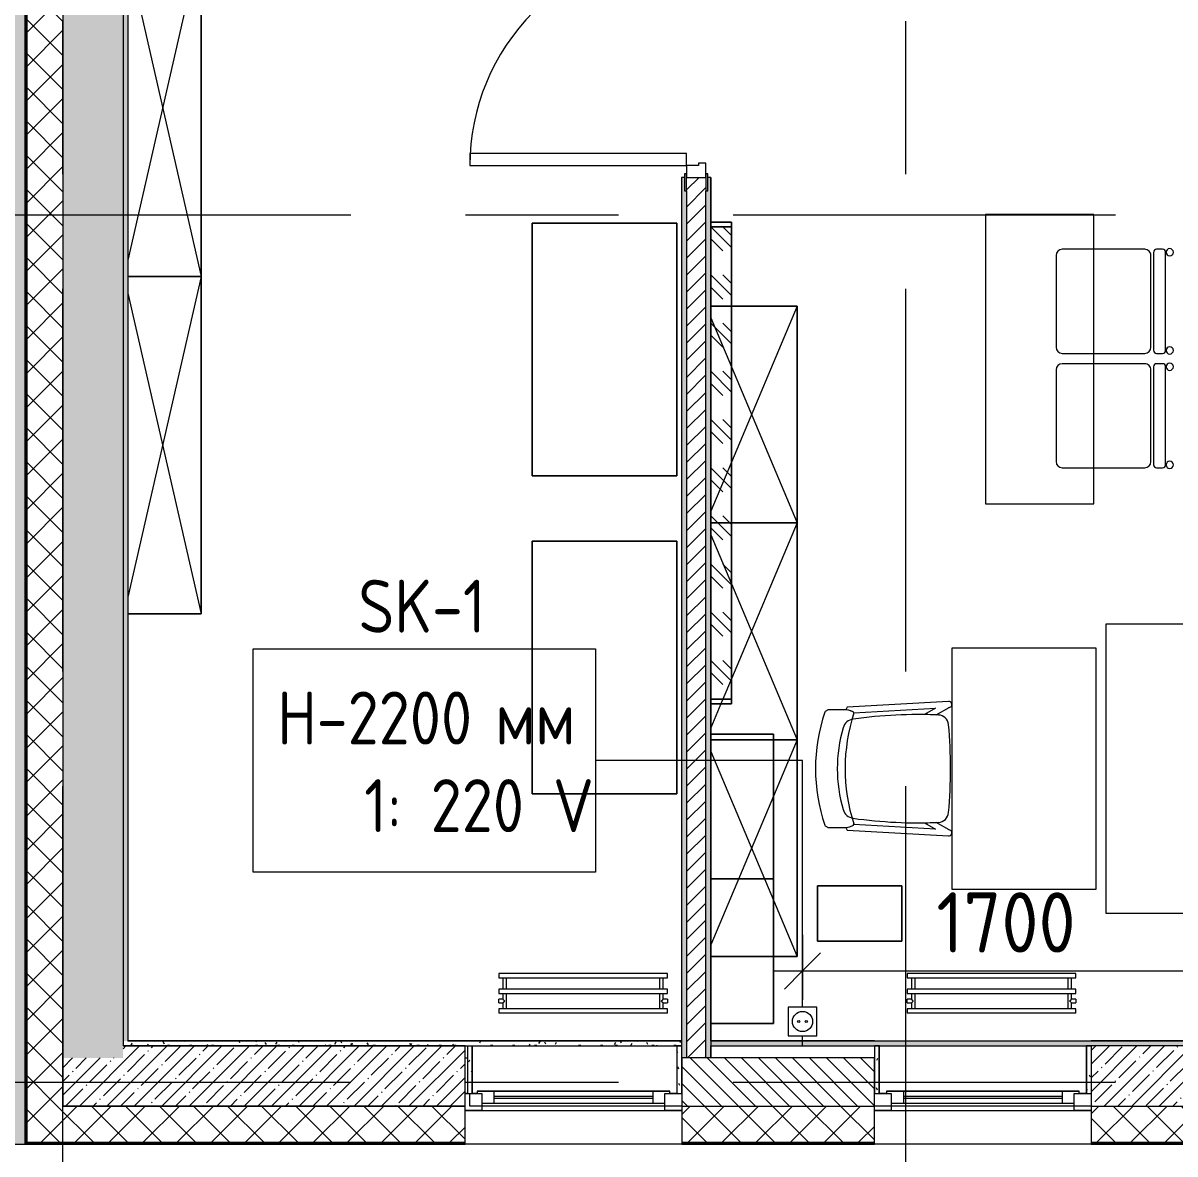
# Model space of a CAD drawing. Header units: millimetres. Extents: x 81382 to 274764, y -8553 to 29000.
# Drawn here: x 89195 to 93978, y -298 to 4396 of the extents above; entities that cross this region are included whole.
import ezdxf

# ---------------------------------------------------------------- set-up
doc = ezdxf.new("R2010")
doc.units = ezdxf.units.MM
doc.linetypes.add('Осевая', pattern=[3175, 635, -476.25, 1587.5, -476.25])
for name, color, linetype, lineweight in [('A-ANNO-DIMS', 7, 'Continuous', 9), ('A-ANNO-DIMS-100', 7, 'Continuous', 9), ('A-DETL-GENF', 7, 'Continuous', 9), ('A-DOOR', 7, 'Continuous', 9), ('A-DOOR-1', 7, 'Continuous', 13), ('A-DOOR-FRAM', 7, 'Continuous', 13), ('A-GLAZ', 7, 'Continuous', 9), ('A-GLAZ-1', 7, 'Continuous', 13), ('A-WALL', 7, 'Continuous', 9), ('E-ELEC-FIXT-IDEN', 7, 'Continuous', 9), ('I-FURN', 7, 'Continuous', 9), ('I-WALL', 7, 'Continuous', 9), ('M-EQPM', 7, 'Continuous', 9), ('S-COLS', 7, 'Continuous', 9), ('Оси', 7, 'Continuous', 9), ('Оси-2', 7, 'Осевая', 9), ('Электрические приборы', 7, 'Continuous', 9)]:
    doc.layers.add(name, color=color, linetype=linetype, lineweight=lineweight)
for name, color, linetype, lineweight, true_color in [('A-DETL', 9, 'Continuous', 9, 0x808080), ('A-DETL-GENF-1', 7, 'Continuous', 9, 0xd4d4d4), ('A-WALL-1', 7, 'Continuous', 9, 0x3c3c3c), ('A-WALL-FNSH-1', 7, 'Continuous', 9, 0x3c3c3c), ('I-FURN-1', 7, 'Continuous', 9, 0xf0f0f0), ('Оси розеток', 7, 'Continuous', 9, 0xff1e23)]:
    doc.layers.add(name, color=color, linetype=linetype, lineweight=lineweight, true_color=true_color)
doc.styles.add('GOST Common_1', font='GOST_Common.ttf', dxfattribs={"width": 0.9, "height": 220})
doc.styles.add('ISOCPEUR', font='isocpeur.ttf', dxfattribs={"width": 0.9, "height": 250})
doc.dimstyles.new('ISO-2_5_0_9К_БОЛЬШОЙ', dxfattribs={"dimscale": 304.8, "dimtxt": 248.995294, "dimasz": 0.492126, "dimexe": 0.393701, "dimexo": 0.984252, "dimgap": 0, "dimtad": 1, "dimdec": 0, "dimrnd": 10, "dimzin": 0, "dimdsep": 46, "dimtxsty": 'ISOCPEUR', "dimblk1": 'OBLIQUE', "dimblk2": 'OBLIQUE', "dimsah": 1, "dimcen": 0.09, "dimdle": 0.393701, "dimazin": 0, "dimtfac": 1, "dimtdec": 4, "dimtix": 1, "dimtmove": 0, "dimatfit": 3, "dimfxl": 1, "dimtvp": 1, "dimtolj": 1, "dimtzin": 0, "dimarcsym": 2})
pattern_1 = [(45, (0, 0), (-70.71068, 70.71068), []), (135, (0, 0), (-70.71068, -70.71068), [])]
pattern_2 = [(45, (0, 0), (-57.024626, 57.024626), []), (45, (57.025, 0), (-57.024626, 57.024626), [100.806, -20.161, 3.353, -16.808])]
pattern_3 = [(0, (0, 0), (121.92, 30.48), [10.058, -81.382, 10.058, -81.382, -487.68]), (0, (0, 0), (121.92, 30.48), [-182.88, 10.058, -172.822, 10.058, -81.382, -213.36]), (0, (0, 0), (121.92, 30.48), [-457.2, 10.058, -50.902, 10.058, -142.342]), (120, (45.72, 15.24), (-87.356454, 90.345817), [10.058, -81.382, 10.058, -81.382, -487.68]), (120, (45.72, 15.24), (-87.356454, 90.345817), [-182.88, 10.058, -172.822, 10.058, -81.382, -213.36]), (120, (45.72, 15.24), (-87.356454, 90.345817), [-457.2, 10.058, -50.902, 10.058, -142.342]), (240, (60.96, 76.2), (-34.563546, -120.825817), [10.058, -81.382, 10.058, -81.382, -487.68]), (240, (60.96, 76.2), (-34.563546, -120.825817), [-182.88, 10.058, -172.822, 10.058, -81.382, -213.36]), (240, (60.96, 76.2), (-34.563546, -120.825817), [-457.2, 10.058, -50.902, 10.058, -142.342])]

# ---------------------------------------------------------------- blocks, each defined once
blk = doc.blocks.new('110_Дверь_СКБ_2Ст - Д-5_п_ Из игровой в коридор-32215844-План размещения напольных электротехнических лючков и розеток 3 этажа в осях 23-33')
at = {"layer": 'A-DOOR'}
for centre, radius, start, end in [((-637.5, 40), 900, 0, 90), ((662.5, 40), 400, 90, 180)]:
    blk.add_arc(centre, radius, start, end, dxfattribs=at)
at = {"layer": 'A-DOOR-1'}
for p, q in [((-637.5, 940), (-637.5, 40)), ((-587.5, 940), (-637.5, 940)), ((-587.5, 40), (-587.5, 940)), ((662.5, 440), (612.5, 440)), ((612.5, 440), (612.5, 40)), ((662.5, 40), (662.5, 440)), ((-637.5, 40), (-587.5, 40)), ((612.5, 40), (662.5, 40))]:
    blk.add_line(p, q, dxfattribs=at)
at = {"layer": 'A-DOOR-FRAM'}
for p, q in [((-672.5, 48), (-742.5, 48)), ((-742.5, 48), (-742.5, 40)), ((-672.5, 40), (-672.5, 48)), ((767.5, 48), (697.5, 48)), ((697.5, 48), (697.5, 40)), ((767.5, 40), (767.5, 48)), ((-742.5, 40), (-672.5, 40)), ((-637.5, 40), (-687.5, 40)), ((-687.5, 40), (-687.5, -40)), ((-637.5, -10), (-637.5, 40)), ((662.5, 40), (662.5, -10)), ((712.5, 40), (662.5, 40)), ((697.5, 40), (767.5, 40)), ((712.5, -40), (712.5, 40)), ((-672.5, -40), (-742.5, -40)), ((-742.5, -40), (-742.5, -48)), ((-672.5, -39), (-687.5, -39)), ((-687.5, -39), (-687.5, -40)), ((-687.5, -40), (-627.5, -40)), ((-687.5, -40), (-672.5, -40)), ((-672.5, -40), (-672.5, -39)), ((-672.5, -48), (-672.5, -40)), ((-627.5, -10), (-637.5, -10)), ((-627.5, -40), (-627.5, -10)), ((662.5, -10), (652.5, -10)), ((652.5, -10), (652.5, -40)), ((652.5, -40), (712.5, -40)), ((712.5, -39), (697.5, -39)), ((697.5, -39), (697.5, -40)), ((697.5, -40), (712.5, -40)), ((767.5, -40), (697.5, -40)), ((697.5, -40), (697.5, -48)), ((712.5, -40), (712.5, -39)), ((767.5, -48), (767.5, -40)), ((-742.5, -48), (-672.5, -48)), ((697.5, -48), (767.5, -48))]:
    blk.add_line(p, q, dxfattribs=at)
blk = doc.blocks.new('BSC_Колонна _Прямоугольная - 250х900-V1-План размещения напольных электротехнических лючков и розеток 3 этажа в осях 23-33')
at = {"layer": 'S-COLS'}
h = blk.add_hatch(dxfattribs=at)
h.set_pattern_fill('FP_14', color=256, style=0, pattern_type=2)
h.set_pattern_definition([(45, (-94080, -25), (-57.024626, 57.024626), []), (45, (-94022.975, -25), (-57.024626, 57.024626), [100.806, -20.161, 3.353, -16.808])])
h.paths.add_polyline_path([(-450, -125), (450, -125), (450, 125), (-450, 125), (-450, 66.5)])
for p, q in [((450, 125), (-450, 125)), ((-450, 125), (-450, -125)), ((450, -125), (450, 125)), ((-450, -125), (450, -125))]:
    blk.add_line(p, q, dxfattribs=at)
blk = doc.blocks.new('120_Окно_СКБ_1Ст - 120_Окно_СКБ_1Ст 900х2500_h_ с форточкой-V3-План размещения напольных электротехнических лючков и розеток 3 этажа в осях 23-33')
at = {"layer": 'A-GLAZ'}
for p, q in [((450, -57), (-450, -57)), ((-430, -127), (-400, -127)), ((-330, -107), (330, -107)), ((330, -117), (-330, -117)), ((400, -127), (420, -127)), ((440, -127), (450, -127))]:
    blk.add_line(p, q, dxfattribs=at)
at = {"layer": 'A-GLAZ-1'}
for p, q in [((-450, -127), (-450, -57)), ((-450, -57), (-380, -57)), ((-380, -57), (-380, -127)), ((380, -87), (-380, -87)), ((-380, -87), (-380, -127)), ((-330, -137), (-330, -87)), ((330, -137), (330, -87)), ((380, -127), (380, -57)), ((380, -57), (450, -57)), ((380, -127), (380, -87)), ((450, -57), (450, -127)), ((-380, -127), (-450, -127)), ((-380, -127), (-400, -127)), ((-400, -127), (-400, -137)), ((-400, -137), (400, -137)), ((400, -137), (-400, -137)), ((450, -127), (380, -127)), ((400, -127), (380, -127)), ((400, -137), (400, -127))]:
    blk.add_line(p, q, dxfattribs=at)
blk = doc.blocks.new('120_Окно_СКБ_1Ст - 120_Окно_СКБ_1Ст 900х2500_h_ с форточкой-V5-План размещения напольных электротехнических лючков и розеток 3 этажа в осях 23-33')
at = {"layer": 'A-GLAZ'}
for p, q in [((450, -57), (-450, -57)), ((-430, -127), (-400, -127)), ((-330, -107), (330, -107)), ((330, -117), (-330, -117)), ((400, -127), (430, -127))]:
    blk.add_line(p, q, dxfattribs=at)
at = {"layer": 'A-GLAZ-1'}
for p, q in [((-450, -127), (-450, -57)), ((-450, -57), (-380, -57)), ((-380, -57), (-380, -127)), ((380, -87), (-380, -87)), ((-380, -87), (-380, -127)), ((-330, -137), (-330, -87)), ((330, -137), (330, -87)), ((380, -127), (380, -57)), ((380, -57), (450, -57)), ((380, -127), (380, -87)), ((450, -57), (450, -127)), ((-380, -127), (-450, -127)), ((-380, -127), (-400, -127)), ((-400, -127), (-400, -137)), ((-400, -137), (400, -137)), ((400, -137), (-400, -137)), ((450, -127), (380, -127)), ((400, -127), (380, -127)), ((400, -137), (400, -127))]:
    blk.add_line(p, q, dxfattribs=at)
blk = doc.blocks.new('Стол базовый прямоугольный - 1_88-26291934-План размещения напольных электротехнических лючков и розеток 3 этажа в осях 23-33')
at = {"layer": 'I-FURN-1'}
for p, q in [((600, 225), (-600, 225)), ((-600, 225), (-600, -225)), ((600, -225), (600, 225)), ((-600, -225), (600, -225))]:
    blk.add_line(p, q, dxfattribs=at)
blk = doc.blocks.new('M_Стул-Breuer - 1_87-25466819-План размещения напольных электротехнических лючков и розеток 3 этажа в осях 23-33')
at = {"layer": 'I-FURN-1'}
for p, q in [((190.5, 241.3), (-190.5, 241.3)), ((-215.9, 215.9), (-215.9, 85)), ((215.9, 85), (215.9, 215.9)), ((-215.9, 85), (-215.9, -127)), ((215.9, -127), (215.9, 85)), ((-215.9, -176.2), (-215.9, -200.8)), ((203.2, -163.5), (-203.2, -163.5)), ((-190.5, -152.4), (190.5, -152.4)), ((215.9, -200.8), (215.9, -176.2)), ((-203.2, -213.5), (203.2, -213.5))]:
    blk.add_line(p, q, dxfattribs=at)
for centre, radius, start, end in [((-190.5, 215.9), 25.4, 90, 180), ((190.5, 215.9), 25.4, 0, 90), ((-190.5, -127), 25.4, 180, 270), ((190.5, -127), 25.4, 270, 360), ((-203.2, -176.2), 12.7, 90, 180), ((203.2, -176.2), 12.7, 360, 90), ((-203.5, -230.6), 15.1, 360, 180), ((-203.5, -230.6), 15.1, 180, 360), ((-203.2, -200.8), 12.7, 180, 270), ((203.7, -230.6), 15.1, 360, 180), ((203.7, -230.6), 15.1, 180, 360), ((203.2, -200.8), 12.7, 270, 360)]:
    blk.add_arc(centre, radius, start, end, dxfattribs=at)
blk = doc.blocks.new('Стол базовый прямоугольный - 1_288-25474731-План размещения напольных электротехнических лючков и розеток 3 этажа в осях 23-33')
at = {"layer": 'I-FURN-1'}
for p, q in [((500, 300), (-500, 300)), ((-500, 300), (-500, -300)), ((500, -300), (500, 300)), ((-500, -300), (500, -300))]:
    blk.add_line(p, q, dxfattribs=at)
blk = doc.blocks.new('Chair_1 noor 78578 - 1_4-V93-План размещения напольных электротехнических лючков и розеток 3 этажа в осях 23-33')
at = {"layer": 'I-FURN-1'}
for p, q in [((-130.5, 405.7), (-130.5, 344.8)), ((359.1, 344.8), (359.1, 405.7)), ((-141.2, 329.7), (-165.1, -92)), ((-136.5, -37.1), (-117.3, 302)), ((345.9, 302), (365.1, -37.1)), ((393.7, -92), (369.8, 329.7)), ((-110.2, 8.6), (-136.5, -37.1)), ((365.1, -37.1), (338.8, 8.6)), ((-139.7, -93.5), (-108.8, -39.9)), ((337.4, -39.9), (368.3, -93.5))]:
    blk.add_line(p, q, dxfattribs=at)
for centre, radius, start, end in [((114.3, -271.9), 732.8, 71.3174, 108.6833), ((-37.4, 344.8), 93.1, 180, 204.9864), ((114.3, -408), 746, 71.9445, 107.8276), ((-41.4, 297.5), 50.8, 106.1735, 171.9659), ((114.3, -239.2), 609.6, 73.8265, 106.1735), ((270, 297.5), 50.8, 8.0341, 73.8265), ((266, 344.8), 93.1, 334.477, 360), ((114.3, -279.3), 660.4, 111.7, 112.7563), ((-37.4, 344.8), 93.1, 186.4785, 204.9864), ((-116, 308.2), 6.35, 204.9864, 258.4091), ((-116, 308.2), 6.35, 204.9864, 287.8276), ((1798.9, 37.7), 1909.3, 171.9659, 182.6261), ((-1570.3, 37.7), 1909.3, 357.3739, 8.0341), ((344.3, 307.4), 6.35, 281.4186, 334.477), ((344.6, 308.2), 6.35, 281.5909, 335.0136), ((266, 344.8), 93.1, 335.0136, 353.5215), ((114.3, -279.3), 660.4, 67.2437, 68.3), ((1798.9, 37.7), 1909.3, 180.8761, 182.3307), ((-1570.3, 37.7), 1909.3, 357.6693, 359.1239), ((-152.4, -92.7), 12.7, 176.75, 251.75), ((-152.4, -92.7), 12.7, 285.9081, 356.75), ((-64, -47.7), 44.5, 182.6261, 265.0912), ((114.8, 2033.8), 2133.6, 265.0912, 274.9044), ((292.6, -47.7), 44.4, 275.9396, 357.3739), ((381, -92.7), 12.7, 183.25, 254.0919), ((381, -92.7), 12.7, 288.25, 3.25), ((-152.4, -92.7), 12.7, 253.4407, 281.75), ((381, -92.7), 12.7, 258.25, 286.5593)]:
    blk.add_arc(centre, radius, start, end, dxfattribs=at)
for points in [[(-120.4, 422.3), (-122, 420.8), (-124.7, 417.8), (-127.8, 413.5), (-129.8, 409.4), (-130.4, 406.9), (-130.5, 405.7)], [(359.1, 405.7), (359, 406.9), (358.4, 409.4), (356.4, 413.5), (353.3, 417.8), (350.6, 420.8), (349, 422.3)]]:
    blk.add_open_spline(points, degree=3, dxfattribs=at)
blk = doc.blocks.new('Шкаф параметрический - 1_286-V97-План размещения напольных электротехнических лючков и розеток 3 этажа в осях 23-33')
at = {"layer": 'I-FURN-1'}
for p, q in [((0, 380), (647.8, 106.5)), ((900, 380), (0, 380)), ((0, 380), (0, 106.5)), ((0, 106.5), (0, 380)), ((0, 380), (900, 380)), ((252.2, 106.5), (900, 380)), ((900, 106.5), (900, 380)), ((900, 380), (900, 106.5)), ((0, 106.5), (0, 20.6)), ((0, 20.6), (0, 106.5)), ((48.8, 20.6), (252.2, 106.5)), ((647.8, 106.5), (851.2, 20.6)), ((900, 20.6), (900, 106.5)), ((900, 106.5), (900, 20.6))]:
    blk.add_line(p, q, dxfattribs=at)
blk = doc.blocks.new('Шкаф параметрический - 1_286-V98-План размещения напольных электротехнических лючков и розеток 3 этажа в осях 23-33')
at = {"layer": 'I-FURN-1'}
for p, q in [((0, 380), (647.8, 106.5)), ((900, 380), (0, 380)), ((0, 380), (0, 106.5)), ((0, 106.5), (0, 380)), ((0, 380), (900, 380)), ((252.2, 106.5), (900, 380)), ((900, 281.2), (900, 380)), ((900, 380), (900, 281.2)), ((900, 20.6), (900, 281.2)), ((900, 281.2), (900, 20.6)), ((0, 106.5), (0, 20.6)), ((0, 20.6), (0, 106.5)), ((48.8, 20.6), (252.2, 106.5)), ((647.8, 106.5), (731, 71.4)), ((731, 71.4), (751, 62.9)), ((751, 62.9), (851.2, 20.6))]:
    blk.add_line(p, q, dxfattribs=at)
blk = doc.blocks.new('Шкаф параметрический - 1_286-V99-План размещения напольных электротехнических лючков и розеток 3 этажа в осях 23-33')
at = {"layer": 'I-FURN-1'}
for p, q in [((0, 380), (234.1, 281.2)), ((900, 380), (0, 380)), ((0, 380), (0, 281.2)), ((0, 281.2), (0, 380)), ((0, 380), (900, 380)), ((665.9, 281.2), (900, 380)), ((900, 281.2), (900, 380)), ((900, 380), (900, 281.2)), ((0, 281.2), (0, 20.6)), ((0, 20.6), (0, 281.2)), ((48.8, 20.6), (665.9, 281.2)), ((234.1, 281.2), (851.2, 20.6)), ((900, 20.6), (900, 281.2)), ((900, 281.2), (900, 20.6))]:
    blk.add_line(p, q, dxfattribs=at)
blk = doc.blocks.new('Шкаф параметрический - 1_28А-V58-План размещения напольных электротехнических лючков и розеток 3 этажа в осях 23-33')
at = {"layer": 'I-FURN-1'}
for p, q in [((0, 320), (1331.6, 15.6)), ((1400, 320), (0, 320)), ((0, 320), (0, 15.6)), ((0, 15.6), (0, 320)), ((0, 320), (1400, 320)), ((68.4, 15.6), (1400, 320)), ((1400, 15.6), (1400, 320)), ((1400, 320), (1400, 15.6))]:
    blk.add_line(p, q, dxfattribs=at)
blk = doc.blocks.new('Зеркало обычное - 4_30-29820947-План размещения напольных электротехнических лючков и розеток 3 этажа в осях 23-33')
at = {"layer": 'I-FURN'}
h = blk.add_hatch(dxfattribs=at)
h.set_pattern_fill('FP_38', color=256, style=0, pattern_type=2)
h.set_pattern_definition([(45, (50, 50), (-200, 0), [141.42, -141.42]), (45, (100, 50), (-200, 0), [70.71, -212.132]), (45, (50, 100), (-200, 0), [70.71, -212.132])])
h.paths.add_polyline_path([(-980, -25.9), (980, -25.9), (980, 60), (-980, 60)])
at = {"layer": 'I-FURN-1'}
for p, q in [((1000, 60), (-1000, 60)), ((-1000, 60), (-1000, -25.9)), ((-1000, -25.9), (-1000, 60)), ((-1000, 60), (-980, 60)), ((980, 60), (-980, 60)), ((-980, 60), (-980, -25.9)), ((-980, -25.9), (-980, 60)), ((-980, 60), (980, 60)), ((-980, 60), (980, 60)), ((980, 60), (-980, 60)), ((-980, 60), (980, 60)), ((-980, -25.9), (-980, 60)), ((-980, -25.9), (-980, 60)), ((980, -25.9), (980, 60)), ((980, 60), (980, -25.9)), ((980, 60), (1000, 60)), ((980, 60), (980, -25.9)), ((980, -25.9), (980, 60)), ((1000, -25.9), (1000, 60)), ((1000, 60), (1000, -25.9)), ((-1000, -25.9), (1000, -25.9)), ((-980, -25.9), (-1000, -25.9)), ((-980, -25.9), (980, -25.9)), ((980, -25.9), (-980, -25.9)), ((980, -25.9), (-980, -25.9)), ((-980, -25.9), (980, -25.9)), ((980, -25.9), (-980, -25.9)), ((1000, -25.9), (980, -25.9))]:
    blk.add_line(p, q, dxfattribs=at)
blk = doc.blocks.new('Блок Розеток и Выключателей - Блок Розеток и Выключателей_SK1-27371264-План размещения напольных электротехнических лючков и розеток 3 этажа в осях 23-33')
at = {"layer": 'A-DETL-GENF'}
for p, q in [((60, 160), (-60, 160)), ((-60, 160), (-60, 40)), ((60, 40), (60, 160)), ((-60, 40), (60, 40))]:
    blk.add_line(p, q, dxfattribs=at)
for centre, radius in [((0, 100), 42), ((-15.6, 100), 4.8), ((15.6, 100), 4.8)]:
    blk.add_circle(centre, radius, dxfattribs=at)
at = {"layer": 'Оси розеток'}
blk.add_line((0, 0), (0, 40), dxfattribs=at)
blk = doc.blocks.new('radiator_prado_classic_z_tip_30_po exemplyaru - Classic Z Тип 30-300-31134001-План размещения напольных электротехнических лючков и розеток 3 этажа в осях 23-33')
at = {"layer": 'M-EQPM'}
for p, q in [((0, 228), (0, 210)), ((700, 228), (0, 228)), ((0, 210), (700, 210)), ((17.5, 210), (17.5, 164)), ((32.5, 164), (32.5, 210)), ((667.5, 210), (667.5, 164)), ((682.5, 164), (682.5, 210)), ((700, 210), (700, 228)), ((700, 164), (0, 164)), ((0, 164), (0, 146)), ((0, 146), (700, 146)), ((17.5, 146), (17.5, 121.5)), ((32.5, 82), (32.5, 146)), ((667.5, 146), (667.5, 82)), ((682.5, 121.5), (682.5, 146)), ((700, 146), (700, 164)), ((17.5, 121.5), (0, 121.5)), ((17.5, 121.5), (0, 121.5)), ((0, 121.5), (0, 121.2)), ((0, 106.5), (0, 121.5)), ((0, 121.2), (0, 121.2)), ((0, 106.8), (0, 106.5)), ((0, 106.8), (0, 106.8)), ((0, 106.5), (17.5, 106.5)), ((0, 106.5), (17.5, 106.5)), ((17.5, 106.5), (17.5, 82)), ((700, 121.5), (682.5, 121.5)), ((700, 121.5), (682.5, 121.5)), ((682.5, 82), (682.5, 106.5)), ((682.5, 106.5), (700, 106.5)), ((682.5, 106.5), (700, 106.5)), ((700, 121.5), (700, 106.5)), ((700, 121.2), (700, 121.5)), ((700, 121.5), (700, 121.2)), ((700, 121.2), (700, 121.5)), ((700, 106.5), (700, 106.8)), ((700, 106.8), (700, 106.5)), ((700, 106.5), (700, 106.8)), ((700, 82), (0, 82)), ((0, 82), (0, 64)), ((700, 64), (0, 64)), ((700, 64), (700, 82))]:
    blk.add_line(p, q, dxfattribs=at)
for points, knots in [([(25, 114), (24.5, 114.5), (23.6, 115.4), (22.4, 116.6), (21.6, 117.4), (21.1, 117.9), (20.8, 118.2), (20.5, 118.5), (20.2, 118.8), (19.8, 119.1), (19.6, 119.4), (19.3, 119.7), (19, 120), (18.7, 120.3), (18.5, 120.5), (18.3, 120.7), (18.1, 120.9), (17.9, 121.1), (17.8, 121.2), (17.7, 121.3), (17.5, 121.5), (17.5, 121.5), (17.5, 121.5)], [0, 0, 0, 0, 0.142857, 0.285714, 0.357143, 0.392857, 0.428571, 0.464286, 0.5, 0.535714, 0.571429, 0.607143, 0.642857, 0.678571, 0.714286, 0.75, 0.785714, 0.821429, 0.857143, 0.892857, 0.928571, 1, 1, 1, 1]), ([(17.5, 106.5), (17.5, 106.5), (17.5, 106.5), (17.7, 106.7), (17.8, 106.8), (17.9, 106.9), (18.1, 107.1), (18.3, 107.3), (18.5, 107.5), (18.7, 107.7), (19, 108), (19.3, 108.3), (19.6, 108.6), (19.8, 108.9), (20.3, 109.3), (20.7, 109.7), (21.1, 110.1), (21.6, 110.6), (22.4, 111.4), (23.6, 112.6), (24.5, 113.5), (25, 114)], [0, 0, 0, 0, 0.071429, 0.107143, 0.142857, 0.178571, 0.214286, 0.25, 0.285714, 0.321429, 0.357143, 0.392857, 0.428571, 0.464286, 0.5, 0.571429, 0.607143, 0.642857, 0.714286, 0.857143, 1, 1, 1, 1]), ([(675, 114), (675.5, 114.5), (676.4, 115.4), (677.6, 116.6), (678.4, 117.4), (678.9, 117.9), (679.2, 118.2), (679.5, 118.5), (679.8, 118.8), (680.1, 119.2), (680.4, 119.4), (680.7, 119.7), (681, 120), (681.3, 120.3), (681.5, 120.5), (681.7, 120.7), (681.9, 120.9), (682.1, 121.1), (682.2, 121.2), (682.3, 121.3), (682.5, 121.5), (682.5, 121.5), (682.5, 121.5)], [0, 0, 0, 0, 0.142857, 0.285714, 0.357143, 0.392857, 0.428571, 0.464286, 0.5, 0.535714, 0.571429, 0.607143, 0.642857, 0.678571, 0.714286, 0.75, 0.785714, 0.821429, 0.857143, 0.892857, 0.928571, 1, 1, 1, 1]), ([(682.5, 106.5), (682.5, 106.5), (682.5, 106.5), (682.3, 106.7), (682.2, 106.8), (682.1, 106.9), (681.9, 107.1), (681.7, 107.3), (681.5, 107.5), (681.3, 107.7), (681, 108), (680.7, 108.3), (680.4, 108.6), (680.1, 108.8), (679.7, 109.3), (679.3, 109.7), (678.9, 110.1), (678.4, 110.6), (677.6, 111.4), (676.4, 112.6), (675.5, 113.5), (675, 114)], [0, 0, 0, 0, 0.071429, 0.107143, 0.142857, 0.178571, 0.214286, 0.25, 0.285714, 0.321429, 0.357143, 0.392857, 0.428571, 0.464286, 0.5, 0.571429, 0.607143, 0.642857, 0.714286, 0.857143, 1, 1, 1, 1])]:
    blk.add_open_spline(points, degree=3, knots=knots, dxfattribs=at)
blk = doc.blocks.new('DIMBLOCK8-План размещения напольных электротехнических лючков и розеток 3 этажа в осях 23-33')
at = {"layer": 'A-ANNO-DIMS-100'}
for p, q in [((92431.5, 611.4), (92431.5, 341.1)), ((92431.5, 461.1), (92431.5, 611.4)), ((94131.5, 611.4), (94131.5, 341.1)), ((94131.5, 461.1), (94131.5, 611.4)), ((92311.5, 461.1), (94251.5, 461.1))]:
    blk.add_line(p, q, dxfattribs=at)
at = {"layer": 'A-ANNO-DIMS-100', "lineweight": 20}
for p, q in [((92431.5, 461.1), (92506.5, 536.1)), ((94131.5, 461.1), (94206.5, 536.1)), ((92431.5, 461.1), (92356.5, 386.1)), ((94131.5, 461.1), (94056.5, 386.1))]:
    blk.add_line(p, q, dxfattribs=at)
at = {"layer": 'A-ANNO-DIMS-100', "color": 0, "insert": (92987, 787.7), "char_height": 250, "width": 706.764, "attachment_point": 1, "line_spacing_factor": 1.149209, "style": 'ISOCPEUR'}
blk.add_mtext('1700', dxfattribs=at)
blk = doc.blocks.new('_Oblique')
at = {"color": 0, "linetype": 'ByBlock', "lineweight": -2}
blk.add_line((-0.5, -0.5), (0.5, 0.5), dxfattribs=at)

msp = doc.modelspace()

# ---------------------------------------------------------------- hatches: boundary and pattern name
at = {"layer": 'A-DETL-GENF-1'}
msp.add_hatch(color=256, dxfattribs=at).paths.add_polyline_path([(89203.5, -258), (89203.5, 10193), (84970.7, 10193), (84970.7, -258)])
at = {"layer": 'A-WALL'}
h = msp.add_hatch(dxfattribs=at)
h.set_pattern_fill('FP_1', color=256, style=0, pattern_type=2)
h.set_pattern_definition(pattern_1)
h.paths.add_polyline_path([(89210, -100), (89360, -100), (89360, 10392), (89210, 10392), (89210, 3119.7)])
h = msp.add_hatch(dxfattribs=at)
h.set_pattern_fill('FP_2', color=256, style=0, pattern_type=2)
h.set_pattern_definition([(135, (0, 0), (-35.35534, -35.35534), [])])
h.paths.add_polyline_path([(121430, -100), (121430, 100), (121130, 100), (121130, -100)])
h.paths.add_polyline_path([(118830, -100), (119330, -100), (119330, 100), (118830, 100)])
h.paths.add_polyline_path([(117030, -100), (117030, 100), (115980, 100), (115980, -100), (116985.1, -100)])
h.paths.add_polyline_path([(113430, -100), (113680, -100), (113680, 100), (113430, 100)])
h.paths.add_polyline_path([(110730, -100), (111630, -100), (111630, 100), (110730, 100), (110730, 91.5)])
h.paths.add_polyline_path([(109353.5, -100), (109830, -100), (109830, 100), (108930, 100), (108930, -100)])
h.paths.add_polyline_path([(106230, -100), (106230, 100), (105180, 100), (105180, -100), (106173.6, -100)])
h.paths.add_polyline_path([(102880, -100), (102880, 100), (102630, 100), (102630, -100)])
h.paths.add_polyline_path([(101085.9, -100), (101730, -100), (101730, 100), (100830, 100), (100830, -100)])
h.paths.add_polyline_path([(97906, -100), (98130, -100), (98130, 100), (97080, 100), (97080, -100), (97270.1, -100)])
h.paths.add_polyline_path([(94726.2, -100), (94780, -100), (94780, 100), (94530, 100), (94530, -100)])
h.paths.add_polyline_path([(92730, -100), (92730, 100), (91930, 100), (91930, -100), (92182.3, -100)])
h = msp.add_hatch(dxfattribs=at)
h.set_pattern_fill('FP_1', color=256, style=0, pattern_type=2)
h.set_pattern_definition(pattern_1)
h.paths.add_polyline_path([(125080, -250), (125080, -100), (123730, -100), (123730, -250), (123980.7, -250)])
h.paths.add_polyline_path([(120800.9, -250), (121430, -250), (121430, -100), (120230, -100), (120230, -250)])
h.paths.add_polyline_path([(117930, -250), (119330, -250), (119330, -100), (117930, -100)])
h.paths.add_polyline_path([(116985.1, -250), (117030, -250), (117030, -100), (115980, -100), (115980, -250), (116349.1, -250)])
h.paths.add_polyline_path([(112533.3, -250), (113680, -250), (113680, -100), (112530, -100), (112530, -250)])
h.paths.add_polyline_path([(109830, -250), (109830, -100), (108930, -100), (108930, -250), (109353.5, -250)])
h.paths.add_polyline_path([(111261.4, -250), (111630, -250), (111630, -100), (110730, -100), (110730, -250)])
h.paths.add_polyline_path([(107130, -250), (108030, -250), (108030, -100), (107130, -100)])
h.paths.add_polyline_path([(106230, -250), (106230, -100), (105180, -100), (105180, -250), (106173.6, -250)])
h.paths.add_polyline_path([(102357.8, -250), (102880, -250), (102880, -100), (100830, -100), (100830, -250), (101730, -250)])
h.paths.add_polyline_path([(99930, -250), (99930, -100), (99030, -100), (99030, -250), (99813.9, -250)])
h.paths.add_polyline_path([(98130, -250), (98130, -100), (97080, -100), (97080, -250), (97906, -250)])
h.paths.add_polyline_path([(94726.2, -250), (94780, -250), (94780, -100), (93630, -100), (93630, -250), (94090.2, -250)])
h.paths.add_polyline_path([(92730, -250), (92730, -100), (91930, -100), (91930, -250), (92182.3, -250)])
h.paths.add_polyline_path([(90910.4, -250), (91030, -250), (91030, -100), (89210, -100), (89210, -250), (89638.5, -250)])
at = {"layer": 'I-WALL'}
h = msp.add_hatch(dxfattribs=at)
h.set_pattern_fill('FP_35', color=256, style=0, pattern_type=2)
h.set_pattern_definition(pattern_3)
h.paths.add_polyline_path([(89630, 170), (89630, 10400), (89610, 10400), (89610, 170)])
h = msp.add_hatch(dxfattribs=at)
h.set_pattern_fill('FP_35', color=256, style=0, pattern_type=2)
h.set_pattern_definition(pattern_3)
h.paths.add_polyline_path([(91950, 100), (91950, 3700), (91942, 3700), (91942, 3755), (91930, 3755), (91930, 100)])
h.paths.add_polyline_path([(91942, 5155), (91942, 5210), (91950, 5210), (91950, 10400), (91930, 10400), (91930, 5155)])
h = msp.add_hatch(dxfattribs=at)
h.set_pattern_fill('FP_5', color=256, style=0, pattern_type=2)
h.set_pattern_definition([(45, (0, 0), (-35.35534, 35.35534), [])])
h.paths.add_polyline_path([(92030, 100), (92029, 3755), (91950, 3755), (91950, 100)])
h.paths.add_polyline_path([(92030, 5155), (92030, 10400), (91950, 10400), (91950, 5155), (92029, 5155)])
h = msp.add_hatch(dxfattribs=at)
h.set_pattern_fill('FP_4', color=256, style=0, pattern_type=2)
h.set_pattern_definition(pattern_2)
h.paths.add_polyline_path([(89360, 100), (89610, 100), (89610, 7700), (89360, 7700), (89360, 3119.7)])
h = msp.add_hatch(dxfattribs=at)
h.set_pattern_fill('FP_35', color=256, style=0, pattern_type=2)
h.set_pattern_definition(pattern_3)
h.paths.add_polyline_path([(92050, 100), (92050, 3755), (92038, 3755), (92038, 3700), (92030, 3700), (92030, 100)])
h.paths.add_polyline_path([(92038, 5155), (92050, 5155), (92050, 6600), (92030, 6600), (92030.8, 5210), (92038, 5210), (92038, 5168.3)])
h = msp.add_hatch(dxfattribs=at)
h.set_pattern_fill('FP_4', color=256, style=0, pattern_type=2)
h.set_pattern_definition(pattern_2)
h.paths.add_polyline_path([(89360, -100), (91030, -100), (91030, 150), (89610, 150), (89610, 100), (89360, 100)])
h = msp.add_hatch(dxfattribs=at)
h.set_pattern_fill('FP_35', color=256, style=0, pattern_type=2)
h.set_pattern_definition(pattern_3)
h.paths.add_polyline_path([(91930, 150), (91929, 170), (89610, 170), (89610, 150), (91929, 150)])
h = msp.add_hatch(dxfattribs=at)
h.set_pattern_fill('FP_35', color=256, style=0, pattern_type=2)
h.set_pattern_definition(pattern_3)
h.paths.add_polyline_path([(91060, -48), (91060, 150), (91040, 150), (91040, -48)])
h = msp.add_hatch(dxfattribs=at)
h.set_pattern_fill('FP_35', color=256, style=0, pattern_type=2)
h.set_pattern_definition(pattern_3)
h.paths.add_polyline_path([(91930, -48), (91930, 149.8), (91910, 149.8), (91910, -48)])
h = msp.add_hatch(dxfattribs=at)
h.set_pattern_fill('FP_35', color=256, style=0, pattern_type=2)
h.set_pattern_definition(pattern_3)
h.paths.add_polyline_path([(107110, 150), (107110, 170), (92050, 170), (92051, 150), (106968.6, 150)])
h = msp.add_hatch(dxfattribs=at)
h.set_pattern_fill('FP_35', color=256, style=0, pattern_type=2)
h.set_pattern_definition(pattern_3)
h.paths.add_polyline_path([(92750, -48), (92750, 150), (92730, 150), (92730, -48)])
h = msp.add_hatch(dxfattribs=at)
h.set_pattern_fill('FP_35', color=256, style=0, pattern_type=2)
h.set_pattern_definition(pattern_3)
h.paths.add_polyline_path([(93610, -48), (93630, -48), (93630, 149.8), (93610, 149.8), (93610, 91.5)])

# ---------------------------------------------------------------- linework, layer by layer
at = {"layer": 'A-DETL'}
for p, q in [((89203.5, -258), (89203.5, 10193)), ((84970.7, -258), (89203.5, -258))]:
    msp.add_line(p, q, dxfattribs=at)
at = {"layer": 'A-WALL'}
for p, q in [((89207, 10395), (89207, -253)), ((89210, 10392), (89210, -250)), ((89630, 10380), (89630, 170)), ((91950, 3700), (91950, 100)), ((92030, 100), (92030, 3700)), ((91030, 150), (89610, 150)), ((89610, 150), (91930, 150)), ((91930, 170), (89630, 170)), ((91030, 100), (91040, 100)), ((91050.5, -100), (91050.5, -100)), ((91930, -100), (92730, -100)), ((91930, -100), (92730, -100)), ((89207, -253), (91030, -253)), ((89210, -250), (91030, -250)), ((91930, -258), (91030, -258)), ((91930, -250), (92730, -250)), ((91930, -253), (92730, -253)), ((93630, -258), (92730, -258)), ((93630, -250), (94780, -250)), ((93630, -253), (94780, -253))]:
    msp.add_line(p, q, dxfattribs=at)
at = {"layer": 'A-WALL-1'}
for p, q in [((89610, 10600), (89610, 150)), ((89360, 10400), (89360, -100)), ((91942, 3755), (91930, 3755)), ((92050, 3755), (92038, 3755)), ((91030, -100), (91030, 150)), ((91040, 150), (91040, -48)), ((91060, -48), (91060, 150)), ((91930, 149.8), (91910, 149.8)), ((91910, 149.8), (91910, -48)), ((91930, 100), (91930, 170)), ((91930, -48), (91930, 149.8)), ((107110, 170), (92050, 170)), ((92050, 170), (92050, 150)), ((92050, 150), (93630, 150)), ((92750, 150), (92730, 150)), ((92730, 150), (92730, -48)), ((92750, -48), (92750, 150)), ((93630, 149.8), (93610, 149.8)), ((93610, 149.8), (93610, -48)), ((92730, 100), (91930, 100)), ((91930, 100), (91930, -250)), ((92730, -250), (92730, 100)), ((91040, -48), (91060, -48)), ((91910, -48), (91930, -48)), ((92730, -48), (92750, -48)), ((93610, -48), (93630, -48)), ((91030, -100), (89360, -100)), ((89360, -100), (91030, -100)), ((91030, -250), (91030, -100)), ((93630, -100), (93630, -250))]:
    msp.add_line(p, q, dxfattribs=at)
at = {"layer": 'A-WALL-FNSH-1'}
for p, q in [((89631, 171), (89631, 10379)), ((91930, 3755), (91929, 3755)), ((91929, 3755), (91929, 171)), ((91930, 170), (91930, 3755)), ((92050, 3755), (92050, 170)), ((92051, 3755), (92050, 3755)), ((92051, 171), (92051, 3755)), ((91929, 171), (89631, 171)), ((91061, -48), (91061, 150)), ((91910, 149.8), (91909, 149.8)), ((91909, 149.8), (91909, -48)), ((92050, 150), (92050, 100)), ((92730, 171), (92051, 171)), ((92051, 100), (92051, 150)), ((92730, 170), (92730, 171)), ((92751, 150), (92750, 150)), ((92751, -48), (92751, 150)), ((93610, 149.8), (93609, 149.8)), ((93609, 149.8), (93609, -48)), ((94780, 171), (93630, 171)), ((93630, 171), (93630, 170)), ((91060, -48), (91061, -48)), ((91909, -48), (91910, -48)), ((92750, -48), (92751, -48)), ((93609, -48), (93610, -48)), ((89203.5, -258), (91030, -258)), ((91030, -258), (91030, -250)), ((91930, -250), (91930, -258)), ((91930, -258), (92730, -258)), ((92730, -258), (92730, -250)), ((93630, -250), (93630, -258)), ((93630, -258), (94780, -258))]:
    msp.add_line(p, q, dxfattribs=at)
at = {"layer": 'E-ELEC-FIXT-IDEN'}
for p, q in [((92431.5, 1335), (91571.1, 1335)), ((92431.5, 311.4), (92431.5, 1335))]:
    msp.add_line(p, q, dxfattribs=at)
at = {"layer": 'E-ELEC-FIXT-IDEN', "flags": 128}
msp.add_lwpolyline([(90150.7, 1799), (91571.1, 1799), (91571.1, 871), (90150.7, 871)], close=True, dxfattribs=at)
at = {"layer": 'I-FURN-1'}
for p, q in [((91909.4, 3565.8), (91309.4, 3565.8)), ((91309.4, 3565.8), (91309.4, 2515.8)), ((91309.4, 2515.8), (91309.4, 3565.8)), ((91309.4, 3565.8), (91909.4, 3565.8)), ((91909.4, 2515.8), (91909.4, 3565.8)), ((91909.4, 3565.8), (91909.4, 2515.8)), ((91309.4, 2515.8), (91909.4, 2515.8)), ((91909.4, 2515.8), (91309.4, 2515.8)), ((91909.4, 2245.8), (91309.4, 2245.8)), ((91309.4, 2245.8), (91309.4, 1195.8)), ((91309.4, 1195.8), (91309.4, 2245.8)), ((91309.4, 2245.8), (91909.4, 2245.8)), ((91909.4, 1195.8), (91909.4, 2245.8)), ((91909.4, 2245.8), (91909.4, 1195.8)), ((92310.6, 1443.5), (92050, 1443.5)), ((92050, 1443.5), (92310.6, 1443.5)), ((92310.6, 843.5), (92310.6, 1443.5)), ((92310.6, 1443.5), (92310.6, 843.5)), ((91309.4, 1195.8), (91909.4, 1195.8)), ((91909.4, 1195.8), (91309.4, 1195.8)), ((92310.6, 843.5), (92050, 843.5)), ((92050, 843.5), (92310.6, 843.5)), ((92050, 843.5), (92310.6, 843.5)), ((92310.6, 843.5), (92050, 843.5)), ((92310.6, 243.5), (92310.6, 843.5)), ((92310.6, 843.5), (92310.6, 243.5)), ((92844, 815), (92494, 815)), ((92494, 815), (92494, 585)), ((92494, 585), (92494, 815)), ((92494, 815), (92844, 815)), ((92844, 585), (92844, 815)), ((92844, 815), (92844, 585)), ((92494, 585), (92844, 585)), ((92844, 585), (92494, 585)), ((92050, 243.5), (92310.6, 243.5)), ((92310.6, 243.5), (92050, 243.5))]:
    msp.add_line(p, q, dxfattribs=at)
at = {"layer": 'I-WALL'}
for p, q in [((92730, 171), (93630, 171)), ((91050.5, -100), (91050.5, -48)), ((91930, -100), (91050.5, -100)), ((93630, -100), (92730, -100))]:
    msp.add_line(p, q, dxfattribs=at)
at = {"layer": 'Оси'}
for p, q in [((89360, -1906.3), (89360, 593.7)), ((92860, -1906.3), (92860, 593.7))]:
    msp.add_line(p, q, dxfattribs=at)
at = {"layer": 'Оси-2'}
for p, q in [((89360, 593.7), (89360, 18900)), ((92860, 593.7), (92860, 18900)), ((84681.8, 3600), (122730, 3600)), ((84681.8, 0), (122730, 0))]:
    msp.add_line(p, q, dxfattribs=at)

# ---------------------------------------------------------------- block references
at = {"layer": 'A-DOOR', "rotation": 89.99999999999991}
msp.add_blockref('110_Дверь_СКБ_2Ст - Д-5_п_ Из игровой в коридор-32215844-План размещения напольных электротехнических лючков и розеток 3 этажа в осях 23-33', (91990, 4442.5), dxfattribs=at)
at = {"layer": 'A-GLAZ', "rotation": 180}
for name, p in [('120_Окно_СКБ_1Ст - 120_Окно_СКБ_1Ст 900х2500_h_ с форточкой-V3-План размещения напольных электротехнических лючков и розеток 3 этажа в осях 23-33', (91480, -175)), ('120_Окно_СКБ_1Ст - 120_Окно_СКБ_1Ст 900х2500_h_ с форточкой-V5-План размещения напольных электротехнических лючков и розеток 3 этажа в осях 23-33', (93180, -175))]:
    msp.add_blockref(name, p, dxfattribs=at)
at = {"layer": 'I-FURN-1'}
for name, p, rotation in [('Шкаф параметрический - 1_28А-V58-План размещения напольных электротехнических лючков и розеток 3 этажа в осях 23-33', (89614.4, 4743.8), 269.9999999999994), ('Стол базовый прямоугольный - 1_88-26291934-План размещения напольных электротехнических лючков и розеток 3 этажа в осях 23-33', (93415.5, 3000.8), 90), ('Зеркало обычное - 4_30-29820947-План размещения напольных электротехнических лючков и розеток 3 этажа в осях 23-33', (92110, 2570), 90.00000000000017), ('M_Стул-Breuer - 1_87-25466819-План размещения напольных электротехнических лючков и розеток 3 этажа в осях 23-33', (93725.5, 3240.8), 90.00000000000006), ('Шкаф параметрический - 1_28А-V58-План размещения напольных электротехнических лючков и розеток 3 этажа в осях 23-33', (89614.4, 3343.8), 269.9999999999994), ('Шкаф параметрический - 1_286-V97-План размещения напольных электротехнических лючков и розеток 3 этажа в осях 23-33', (92029.4, 3221), 269.9999999999994), ('M_Стул-Breuer - 1_87-25466819-План размещения напольных электротехнических лючков и розеток 3 этажа в осях 23-33', (93725.5, 2765.8), 90.00000000000006), ('Шкаф параметрический - 1_286-V98-План размещения напольных электротехнических лючков и розеток 3 этажа в осях 23-33', (92029.4, 2321), 269.9999999999994), ('Стол базовый прямоугольный - 1_88-26291934-План размещения напольных электротехнических лючков и розеток 3 этажа в осях 23-33', (93915.8, 1300.9), 90), ('Стол базовый прямоугольный - 1_288-25474731-План размещения напольных электротехнических лючков и розеток 3 этажа в осях 23-33', (93351, 1300.9), 90), ('Chair_1 noor 78578 - 1_4-V93-План размещения напольных электротехнических лючков и розеток 3 этажа в осях 23-33', (92946.1, 1186.6), 90.00000000000038), ('Шкаф параметрический - 1_286-V99-План размещения напольных электротехнических лючков и розеток 3 этажа в осях 23-33', (92029.4, 1421), 269.9999999999994)]:
    msp.add_blockref(name, p, dxfattribs=dict(at, rotation=rotation))
at = {"layer": 'M-EQPM'}
for p in [(91170.1, 222), (92866.1, 222)]:
    msp.add_blockref('radiator_prado_classic_z_tip_30_po exemplyaru - Classic Z Тип 30-300-31134001-План размещения напольных электротехнических лючков и розеток 3 этажа в осях 23-33', p, dxfattribs=at)
at = {"layer": 'S-COLS'}
msp.add_blockref('BSC_Колонна _Прямоугольная - 250х900-V1-План размещения напольных электротехнических лючков и розеток 3 этажа в осях 23-33', (94080, 25), dxfattribs=at)
at = {"layer": 'Электрические приборы'}
msp.add_blockref('Блок Розеток и Выключателей - Блок Розеток и Выключателей_SK1-27371264-План размещения напольных электротехнических лючков и розеток 3 этажа в осях 23-33', (92431.5, 151.4), dxfattribs=at)

# ---------------------------------------------------------------- texts
at = {"layer": 'E-ELEC-FIXT-IDEN', "char_height": 220, "attachment_point": 1, "style": 'GOST Common_1'}
for s, insert, width in [('SK-1', (90587.3, 2085.3), 656.582), ('H-2200 ', (90250.7, 1621.3), 1096.708), ('мм', (91155.6, 1621.3), 375.19), ('   1: 220 V', (90250.7, 1257.5), 1291.519)]:
    msp.add_mtext(s, dxfattribs=dict(at, insert=insert, width=width))

# ---------------------------------------------------------------- dimensions: what is measured, and where the dimension line sits
at = {"layer": 'A-ANNO-DIMS'}
dim = msp.add_linear_dim(base=(94131.5, 461.1), p1=(92431.5, 311.4), p2=(94131.5, 311.4), dimstyle='ISO-2_5_0_9К_БОЛЬШОЙ', override={"dimpost": '<>', "dimfxl": 1700}, dxfattribs=at)
dim.commit()
dim.dimension.update_dxf_attribs({"geometry": 'DIMBLOCK8-План размещения напольных электротехнических лючков и розеток 3 этажа в осях 23-33', "text_midpoint": (93281.5, 586.1)})

doc.saveas('drawing.dxf')
